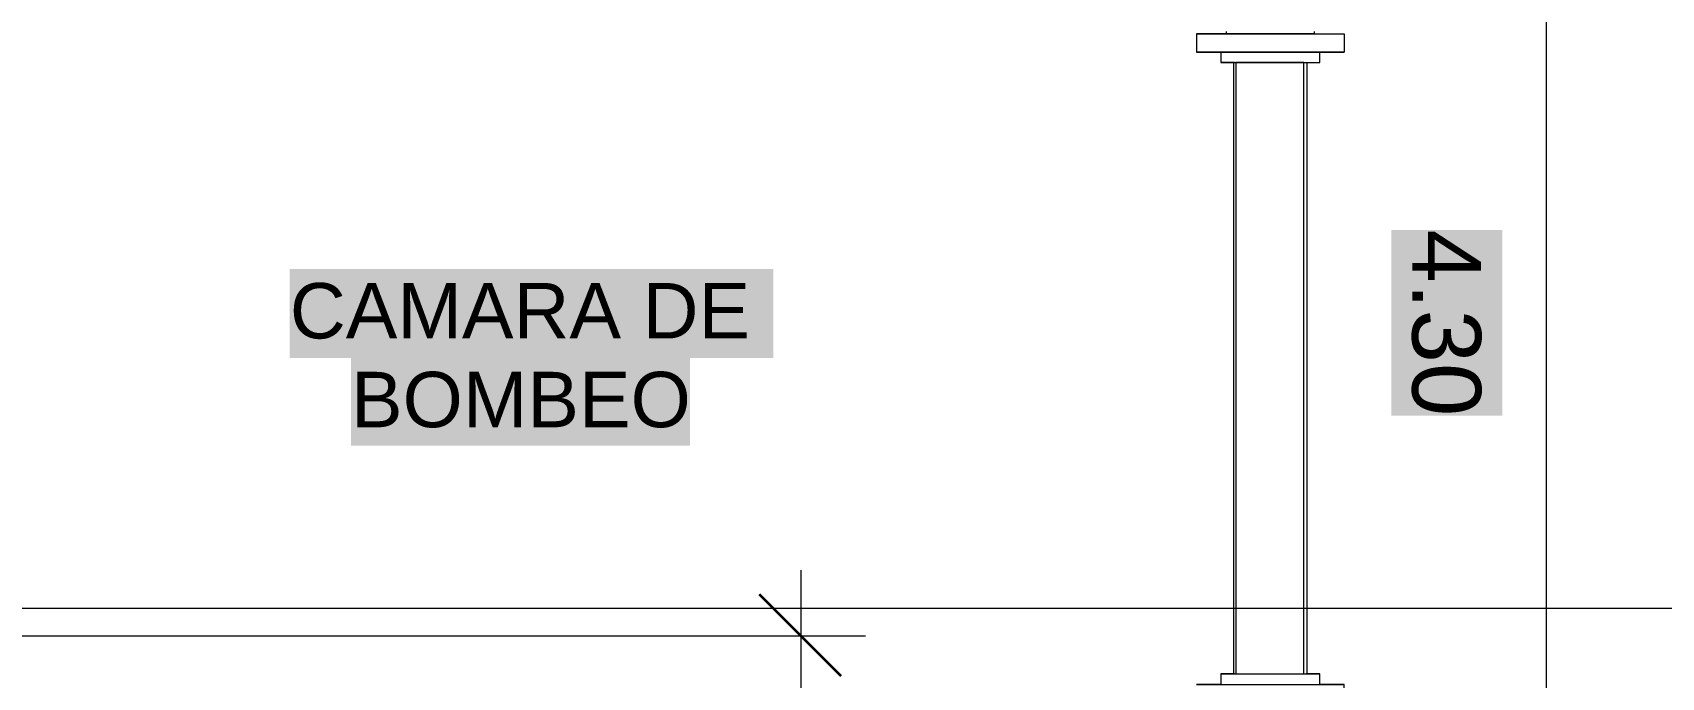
# Model space of a CAD drawing. Extents: x -187 to 52, y -9 to 65.
# Drawn here: x -132.64 to -126.67, y 31.75 to 34.11 of the extents above; entities that cross this region are included whole.
import ezdxf

# ---------------------------------------------------------------- set-up
doc = ezdxf.new("R2010")
doc.units = 0
doc.header["$MEASUREMENT"] = 0
doc.layers.add('PDF4_Geometría', color=7, linetype='Continuous')
doc.layers.add('PDF4_Texto', color=7, linetype='Continuous')
doc.layers.add('PDF4_Rellenos sólidos', color=7, linetype='Continuous', true_color=0xffffff)
doc.styles.add('PDF Arial', font='arial.ttf')

msp = doc.modelspace()

# ---------------------------------------------------------------- hatches: boundary and pattern name
at = {"layer": 'PDF4_Rellenos sólidos', "transparency": 33554559}
for points in [[(-127.6568, 33.3872), (-127.6568, 32.7063), (-127.2508, 32.7063), (-127.2508, 33.3872)], [(-131.6956, 33.2434), (-131.6956, 32.9178), (-129.9236, 32.9178), (-129.9236, 33.2434)], [(-131.4714, 32.9178), (-131.4714, 32.5964), (-130.2281, 32.5964), (-130.2281, 32.9178)]]:
    msp.add_hatch(color=256, dxfattribs=at).paths.add_polyline_path(points)

# ---------------------------------------------------------------- linework, layer by layer
at = {"layer": 'PDF4_Geometría', "lineweight": 9}
for points in [[(-127.0901, 35.4383), (-127.0901, 30.6637)], [(-127.9402, 34.1146), (-127.9402, 34.1062), (-127.919, 34.1062), (-127.881, 34.1062), (-127.8513, 34.1062), (-127.8344, 34.1062), (-127.8302, 34.1062), (-127.8302, 34.0385), (-127.8344, 34.0385), (-127.8513, 34.0385), (-127.881, 34.0385), (-127.919, 34.0385), (-127.9655, 34.0385), (-128.0163, 34.0385), (-128.0713, 34.0385), (-128.1305, 34.0385), (-128.1854, 34.0385), (-128.2362, 34.0385), (-128.2827, 34.0385), (-128.3208, 34.0385), (-128.3504, 34.0385), (-128.3673, 34.0385), (-128.3715, 34.0385), (-128.3673, 34.0385), (-128.3504, 34.0385), (-128.3208, 34.0385), (-128.2827, 34.0385), (-128.2827, 34.0004)], [(-128.3715, 34.1062), (-128.3715, 34.0385)], [(-128.2616, 34.1062), (-128.2827, 34.1062), (-128.3208, 34.1062), (-128.3504, 34.1062), (-128.3673, 34.1062), (-128.3715, 34.1062), (-128.3673, 34.1062), (-128.3504, 34.1062), (-128.3208, 34.1062), (-128.2827, 34.1062), (-128.2362, 34.1062), (-128.1854, 34.1062), (-128.1305, 34.1062), (-128.0713, 34.1062), (-128.0163, 34.1062), (-127.9655, 34.1062), (-127.919, 34.1062), (-127.881, 34.1062), (-127.8513, 34.1062), (-127.8344, 34.1062), (-127.8302, 34.1062)], [(-127.9402, 34.1062), (-127.9444, 34.1062), (-127.9613, 34.1062), (-127.9867, 34.1062), (-128.0205, 34.1062), (-128.0586, 34.1062), (-128.1009, 34.1062), (-128.1432, 34.1062), (-128.1812, 34.1062), (-128.215, 34.1062), (-128.2404, 34.1062), (-128.2573, 34.1062), (-128.2616, 34.1062), (-128.2616, 34.1146)], [(-128.232, 34.0004), (-128.2616, 34.0004), (-128.2785, 34.0004), (-128.2827, 34.0004), (-128.2785, 34.0004), (-128.2616, 34.0004), (-128.232, 34.0004), (-128.1939, 34.0004), (-128.1474, 34.0004), (-128.1009, 34.0004), (-128.0543, 34.0004), (-128.0078, 34.0004), (-127.9698, 34.0004), (-127.9402, 34.0004), (-127.9232, 34.0004), (-127.919, 34.0004), (-127.919, 34.0385), (-127.881, 34.0385), (-127.8513, 34.0385), (-127.8344, 34.0385), (-127.8302, 34.0385)], [(-128.2827, 34.0385), (-128.2785, 34.0385), (-128.2616, 34.0385), (-128.232, 34.0385), (-128.1939, 34.0385), (-128.1474, 34.0385), (-128.1009, 34.0385), (-128.0543, 34.0385), (-128.0078, 34.0385), (-127.9698, 34.0385), (-127.9402, 34.0385), (-127.9232, 34.0385), (-127.919, 34.0385)], [(-128.2362, 34.0004), (-128.2362, 31.759)], [(-127.9698, 34.0004), (-127.9402, 34.0004), (-127.9232, 34.0004), (-127.919, 34.0004)], [(-127.9655, 31.759), (-127.9655, 34.0004)], [(-129.8221, 32.1396), (-129.8221, 30.6637)], [(-135.3368, 32.0001), (-120.9495, 32.0001)], [(-136.0388, 31.5011), (-135.6413, 31.8986), (-129.8221, 31.8986), (-129.5853, 31.8986)], [(-128.2827, 31.759), (-128.2827, 31.721), (-128.3208, 31.721), (-128.3504, 31.721), (-128.3673, 31.721), (-128.3715, 31.721), (-128.3673, 31.721), (-128.3504, 31.721), (-128.3208, 31.721), (-128.2827, 31.721), (-128.2362, 31.721), (-128.1854, 31.721), (-128.1305, 31.721), (-128.0713, 31.721), (-128.0163, 31.721), (-127.9655, 31.721), (-127.919, 31.721), (-127.881, 31.721), (-127.8513, 31.721), (-127.8344, 31.721), (-127.8302, 31.721)], [(-128.232, 31.759), (-128.2616, 31.759), (-128.2785, 31.759), (-128.2827, 31.759), (-128.2785, 31.759), (-128.2616, 31.759), (-128.232, 31.759), (-128.1939, 31.759), (-128.1474, 31.759), (-128.1009, 31.759), (-128.0543, 31.759), (-128.0078, 31.759), (-127.9698, 31.759), (-127.9402, 31.759), (-127.9232, 31.759), (-127.919, 31.759)], [(-127.8302, 31.6533), (-127.8302, 31.721), (-127.8344, 31.721), (-127.8513, 31.721), (-127.881, 31.721), (-127.919, 31.721), (-127.919, 31.759), (-127.9232, 31.759), (-127.9402, 31.759), (-127.9698, 31.759)]]:
    msp.add_lwpolyline(points, dxfattribs=at)
msp.add_lwpolyline([(-128.2277, 31.759), (-127.9782, 31.759), (-127.9782, 34.0004), (-128.2277, 34.0004)], close=True, dxfattribs=at)
at = {"layer": 'PDF4_Geometría', "lineweight": 35}
msp.add_lwpolyline([(-129.6741, 31.7506), (-129.8221, 31.8986), (-129.9743, 32.0508)], dxfattribs=at)

# ---------------------------------------------------------------- texts
at = {"layer": 'PDF4_Texto', "insert": (-127.5841, 33.3884), "char_height": 0.25199, "attachment_point": 7, "rotation": 270, "style": 'PDF Arial'}
msp.add_mtext('4.30', dxfattribs=at)
at = {"layer": 'PDF4_Texto', "char_height": 0.2032, "attachment_point": 7, "style": 'PDF Arial'}
for s, insert in [('CAMARA DE', (-131.6955, 32.9862)), ('BOMBEO', (-131.4714, 32.6606))]:
    msp.add_mtext(s, dxfattribs=dict(at, insert=insert))

doc.saveas('drawing.dxf')
